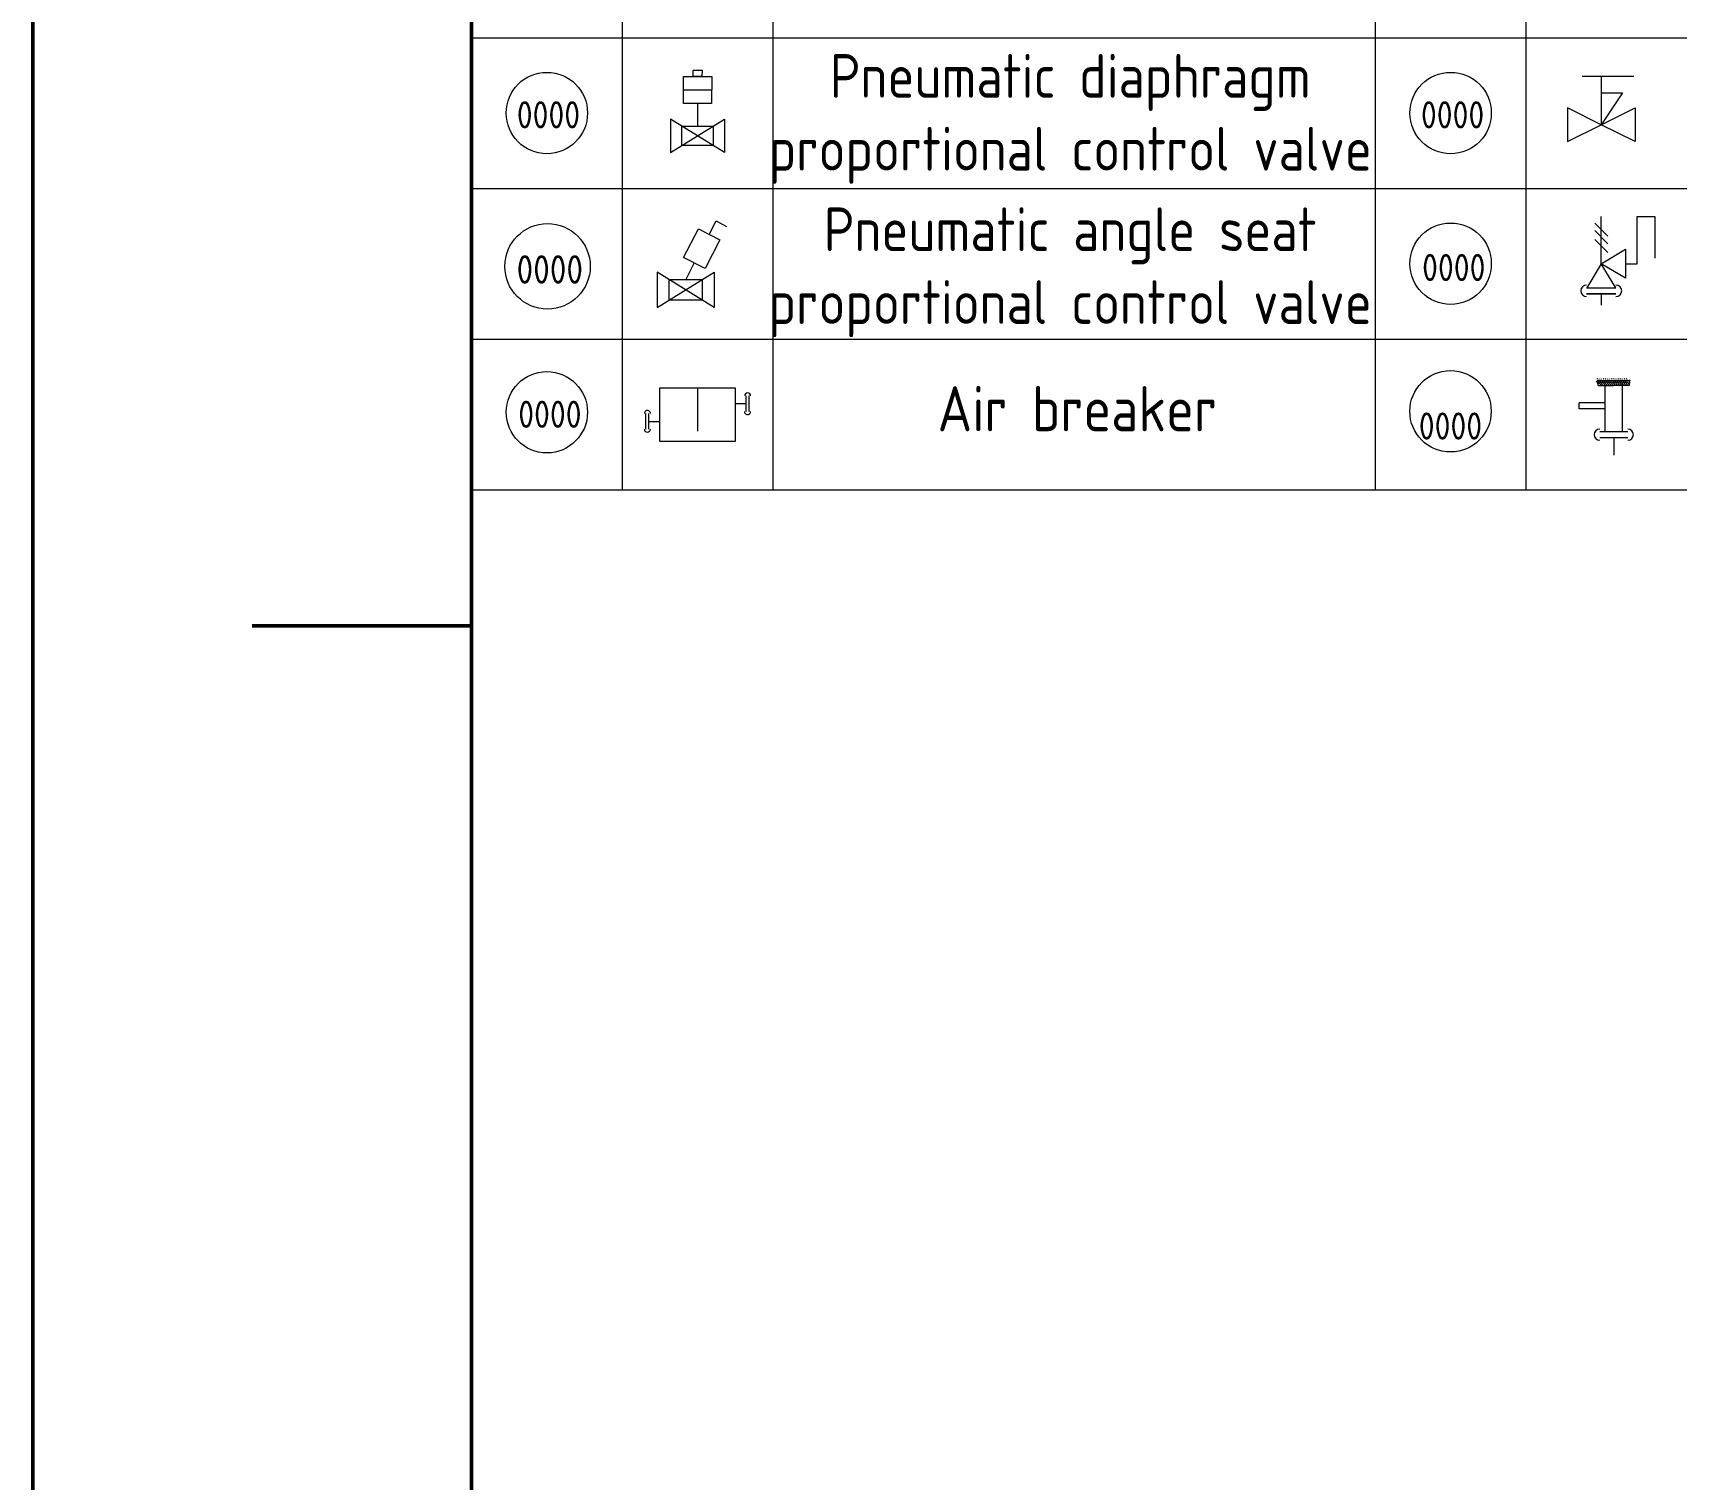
# Model space of a CAD drawing. Header units: millimetres. Extents: x -68339142 to 208, y -167 to 82456658.
# Drawn here: x -68339142 to -68338325, y 82451115 to 82451834 of the extents above; entities that cross this region are included whole.
import ezdxf

# ---------------------------------------------------------------- set-up
doc = ezdxf.new("R2010")
doc.units = ezdxf.units.MM
doc.header["$MEASUREMENT"] = 0
for name, color, linetype, lineweight in [('Border (ISO)', 7, 'Continuous', 50), ('图层15动态设备', 7, 'Continuous', 9), ('图层16静态设备Static', 7, 'Continuous', 5), ('图框', 7, 'Continuous', 9)]:
    doc.layers.add(name, color=color, linetype=linetype, lineweight=lineweight)
doc.styles.get("Standard").update_dxf_attribs({"font": 'gbenor.shx', "bigfont": 'gbcbig.shx'})

# ---------------------------------------------------------------- blocks, each defined once
blk = doc.blocks.new('Borders A3')
at = {"layer": 'Border (ISO)'}
for p, q in [((0, 0), (0, 297)), ((9.999999999999993, 286.9999999999999), (10, 10)), ((9.999999999999696, 247.5), (4.999999999999697, 247.5))]:
    blk.add_line(p, q, dxfattribs=at)
blk = doc.blocks.new('*U207')
at = {"color": 7}
for p, q in [((4.694488311256473, 15.15555194053371), (-4.66688804140504, 15.18443675085924)), ((4.694488311256473, 15.15555194053371), (-4.66688804140504, 15.18443675085924)), ((-9, 5.548850034525149), (-9, -5.548850034525138)), ((-9, -5.548850034525138), (9, 5.548850034525149)), ((9, -5.548850034525138), (-9, 5.548850034525149)), ((-9, 5.548850034525149), (-9, -5.548850034525138)), ((-9, -5.548850034525138), (9, 5.548850034525149)), ((9, -5.548850034525138), (-9, 5.548850034525149)), ((9, 5.548850034525149), (9, -5.548850034525138)), ((9, 5.548850034525149), (9, -5.548850034525138))]:
    blk.add_line(p, q, dxfattribs=at)
for points in [[(4.680688176314277, 10.68301930169699), (-4.680688176340645, 10.7119041120291), (-4.653087906449658, 19.65696938968279), (4.708288446205261, 19.62808457936057)], [(4.680688176314277, 10.68301930169699), (-4.680688176340645, 10.7119041120291), (-4.653087906449658, 19.65696938968279), (4.708288446205261, 19.62808457936057)], [(-1.42795853900294, 21.79591747558939), (1.496419940416345, 21.78689421719269), (1.489789509587448, 19.63801535533158), (-1.434588969818656, 19.64703861372003)], [(-1.42795853900294, 21.79591747558939), (1.496419940416345, 21.78689421719269), (1.489789509587448, 19.63801535533158), (-1.434588969818656, 19.64703861372003)], [(-5.246816603036575, 3.234866498771858), (5.246816603003612, 3.234866498771858), (5.246816603003612, -3.234866498742186), (-5.246816603036575, -3.234866498742186)], [(-5.246816603036575, 3.234866498771858), (5.246816603003612, 3.234866498771858), (5.246816603003612, -3.234866498742186), (-5.246816603036575, -3.234866498742186)]]:
    blk.add_lwpolyline(points, close=True, dxfattribs=at)
blk.add_lwpolyline([(-1.64828e-11, 10.69746170686222), (-1.64828e-11, 3.234866498771858)], dxfattribs=at)
at = {"color": 1, "linetype": 'ByBlock', "lineweight": 9}
blk.add_circle((-49.99999999997089, 7.548083396365428), 13.5, dxfattribs=at)
for tag, p, height, flags in [('YQJ_CODE', (-58.65113432231664, 9.609147849583223), 9, 2), ('YQJ_ITEMID', (12.30389252496513, -9.268028050291264), 5, 1), ('YQJ_CLASS_NAME', (12.34145168959367, -15.0460218663336), 5, 1), ('品牌', (13.51525420045436, -20.57112130539599), 5, 1), ('供电电源', (13.40854493904772, -26.41575940861708), 5, 1), ('控制方式', (13.72867290480644, -33.13547494261206), 5, 1), ('输出信号类型1', (14.1519754470537, -39.40720924178709), 5, 1), ('输出信号类型2', (13.98124049918988, -46.42557879951505), 5, 1)]:
    blk.add_attdef(tag, p, '', height=height, dxfattribs=dict(at, flags=flags))
blk.add_attdef('YQJ_NO', (-59.97803017450423, 2.464293296626783), '', height=9, dxfattribs=at)
at = {"color": 7, "linetype": 'ByBlock', "lineweight": 9}
blk.add_attdef('尺寸', (-3.907829182483693, -15.65960171951755), '', height=6.3, dxfattribs=at)
blk = doc.blocks.new('*U128')
at = {"color": 7, "lineweight": 9}
for p, q in [((7.40170550355278, 17.55742497994441), (9.587509157436124, 21.78703133836888)), ((9.587509157436124, 21.78703133836888), (12.87701879127589, 20.08705702212745)), ((2.727627633672351, 8.512921168694623), (-5.566e-12, 3.234866498771858))]:
    blk.add_line(p, q, dxfattribs=at)
at = {"color": 7}
for p, q in [((-8.999999999999995, 5.548850034525157), (-9.000000000000005, -5.54885003452513)), ((-9.000000000000005, -5.54885003452513), (9.000000000000005, 5.548850034525141)), ((8.999999999999995, -5.548850034525146), (-8.999999999999995, 5.548850034525157)), ((-8.999999999999995, 5.548850034525157), (-9.000000000000005, -5.54885003452513)), ((-9.000000000000005, -5.54885003452513), (9.000000000000005, 5.548850034525141)), ((8.999999999999995, -5.548850034525146), (-8.999999999999995, 5.548850034525157)), ((9.000000000000005, 5.548850034525141), (8.999999999999995, -5.548850034525146)), ((9.000000000000005, 5.548850034525141), (8.999999999999995, -5.548850034525146))]:
    blk.add_line(p, q, dxfattribs=at)
at = {"color": 7, "lineweight": 9}
blk.add_lwpolyline([(4.002485885461188, 19.31409593982579), (10.80092512164437, 15.8007540200644), (6.126847251763942, 6.756250208814608), (-0.6715919843974125, 10.269592128576)], close=True, dxfattribs=at)
at = {"color": 7}
blk.add_lwpolyline([(-5.246816603036573, 3.234866498771862), (5.246816603003615, 3.234866498771853), (5.24681660300361, -3.23486649874219), (-5.246816603036578, -3.234866498742181)], close=True, dxfattribs=at)
blk.add_lwpolyline([(-5.246816603036573, 3.234866498771862), (5.246816603003615, 3.234866498771853), (5.24681660300361, -3.23486649874219), (-5.246816603036578, -3.234866498742181)], close=True, dxfattribs=at)
at = {"color": 1, "linetype": 'ByBlock', "lineweight": 9}
blk.add_circle((-43.67548534504085, 7.440558632932702), 13.5, dxfattribs=at)
for tag, p, height, flags in [('YQJ_CODE', (-52.81378189490415, 10.66806851775623), 9, 2), ('YQJ_ITEMID', (12.30389252496513, -9.268028050291264), 5, 1), ('YQJ_CLASS_NAME', (12.34145168959367, -15.0460218663336), 5, 1), ('品牌', (13.51525420045436, -20.57112130539599), 5, 1), ('供电电源', (13.40854493904772, -26.41575940861708), 5, 1), ('控制方式', (13.72867290480644, -33.13547494261206), 5, 1), ('输出信号类型1', (14.1519754470537, -39.40720924178709), 5, 1), ('输出信号类型2', (13.98124049918988, -46.42557879951505), 5, 1)]:
    blk.add_attdef(tag, p, '', height=height, dxfattribs=dict(at, flags=flags))
for tag, p, height in [('YQJ_NO', (-53.46024378216218, 1.961098149427043), 9), ('尺寸', (-3.907829182483693, -19.60094561468768), 6.3)]:
    blk.add_attdef(tag, p, '', height=height, dxfattribs=at)
blk = doc.blocks.new('*U133')
at = {"color": 7, "linetype": 'ByBlock', "lineweight": 9}
for p, q in [((-17.1489397992671, 5.271713350495975), (-17.1489397992671, -9.090002863483551)), ((-1.035803063916681, 8.185e-13), (-4.663311855797659, 8.185e-13)), ((-1.035803063916681, -2.589507659741776), (-1.035803063916681, 2.589507659741776)), ((0, -2.589507659741776), (0, 2.589507659741776)), ((-34.29787959848181, -8.42177211425924), (-34.29787959848181, -3.242756794772413)), ((-33.26207653464371, -8.42177211425924), (-33.26207653456513, -3.242756794772413)), ((-33.26207653456513, -5.832264454510096), (-29.63456774269726, -5.832264454547749))]:
    blk.add_line(p, q, dxfattribs=at)
blk.add_lwpolyline([(-29.63456774269726, 5.271713350495975), (-4.663311855797659, 5.271713350495975), (-4.663311855797659, -12.57360872555828), (-29.63456774269726, -12.57360872555828)], close=True, dxfattribs=at)
at = {"color": 1, "linetype": 'ByBlock', "lineweight": 9}
blk.add_circle((-67.14893979930494, -2.805960182306716), 13.5, dxfattribs=at)
at = {"color": 7, "linetype": 'ByBlock', "lineweight": 9}
for centre, start, end in [((-0.5179015319779872, 2.589507659741776), 1.042204e-10, 180.0000000001042), ((-33.77997806653002, -3.242756794772413), 359.9999999998957, 179.9999999998958), ((-0.5179015319779872, -2.589507659741776), 180.0000000001042, 1.042204e-10), ((-33.77997806653002, -8.42177211425924), 179.9999999998958, 359.9999999998957)]:
    blk.add_arc(centre, 1.014156485066233, start, end, dxfattribs=at)
at = {"color": 1, "linetype": 'ByBlock', "lineweight": 9}
for tag, p, height, flags in [('YQJ_CODE', (-75.7955458692697, -0.3544099778656342), 9, 2), ('YQJ_ITEMID', (12.30389252496513, -9.268028050291264), 5, 1), ('YQJ_CLASS_NAME', (12.34145168959367, -15.0460218663336), 5, 1), ('品牌', (13.51525420045436, -20.57112130539599), 5, 1), ('供电电源', (13.40854493904772, -26.41575940861708), 5, 1), ('控制方式', (13.72867290480644, -33.13547494261206), 5, 1), ('输出信号类型1', (14.1519754470537, -39.40720924178709), 5, 1), ('输出信号类型2', (13.98124049918988, -46.42557879951505), 5, 1)]:
    blk.add_attdef(tag, p, '', height=height, dxfattribs=dict(at, flags=flags))
for tag, p, height in [('YQJ_NO', (-76.64751408398952, -7.988290080957768), 9), ('尺寸', (-3.907829182483693, -19.60094561468768), 6.3)]:
    blk.add_attdef(tag, p, '', height=height, dxfattribs=at)
blk = doc.blocks.new('*U118')
at = {"color": 0, "linetype": 'ByBlock', "lineweight": 9}
for p, q in [((-6.328125000021838, 16.07257661621315), (10.74982137315964, 16.07257661621043)), ((-9.5e-15, 16.07257661621215), (0, 0)), ((7.059188187726243, 10.55453286670309), (0, 0)), ((-6.2e-15, 10.55453286670308), (7.059188187726243, 10.55453286670309))]:
    blk.add_line(p, q, dxfattribs=at)
at = {"color": 0}
for p, q in [((0, 0), (-11.25, 5.624999999999993)), ((-11.25, 5.624999999999993), (-11.25, -5.625000000000007)), ((0, 0), (11.25, 5.625000000000007)), ((11.25, 5.625000000000007), (11.25, -5.624999999999993)), ((-11.25, -5.625000000000007), (0, 0)), ((11.25, -5.624999999999993), (0, 0))]:
    blk.add_line(p, q, dxfattribs=at)
at = {"color": 1, "linetype": 'ByBlock', "lineweight": 9}
blk.add_circle((-50.00000000001455, 3.871747926815033), 13.5, dxfattribs=at)
for tag, p, height, flags in [('YQJ_CODE', (-56.42951057453757, 7.099400790150231), 9, 2), ('YQJ_ITEMID', (12.30389252496513, -9.268028050291264), 5, 1), ('YQJ_CLASS_NAME', (12.34145168959367, -15.0460218663336), 5, 1), ('品牌', (13.51525420045436, -20.57112130539599), 5, 1), ('供电电源', (13.40854493904772, -26.41575940861708), 5, 1), ('控制方式', (13.72867290480644, -33.13547494261206), 5, 1), ('输出信号类型1', (14.1519754470537, -39.40720924178709), 5, 1), ('输出信号类型2', (13.98124049918988, -46.42557879951505), 5, 1)]:
    blk.add_attdef(tag, p, '', height=height, dxfattribs=dict(at, flags=flags))
for tag, p, height in [('YQJ_NO', (-59.86384843309061, -1.221224434050191), 9), ('尺寸', (-3.907829182483693, -19.60094561468768), 6.3)]:
    blk.add_attdef(tag, p, '', height=height, dxfattribs=at)
blk = doc.blocks.new('*U116')
at = {"color": 7, "linetype": 'ByBlock', "lineweight": 9}
for p, q in [((-5.81542802138e-05, 13.73833909244838), (-5.81542802184e-05, 29.41834835706173)), ((11.94486550708289, 13.73860738713216), (11.94486550701371, 29.39325326350449)), ((11.94486550701371, 29.39325326350449), (17.82750874289477, 29.39325326350449)), ((17.82750874289477, 29.39325326350449), (17.82750874289477, 15.58862842789882)), ((-2.170861789757832, 27.23478860916856), (2.197602653368219, 22.86632416598)), ((-2.170861789757831, 24.71527922044266), (2.197602653368219, 20.34681477725741)), ((-2.17086178975783, 21.77584938620738), (2.19760265336822, 17.40738494301882)), ((1.16518636787e-05, 13.73833909261465), (8.01444678236994, 18.54722461279941)), ((8.01444678236994, 18.54722461279941), (8.014489597734611, 8.929961089685255)), ((-5.81542802138e-05, 13.73833909244838), (-4.808689915962984, 5.723875283959201)), ((4.808689916021515, 5.723875283959204), (-5.81542802138e-05, 13.73833909244838)), ((8.014489597734611, 8.929961089685255), (1.16518636787e-05, 13.73833909261465)), ((8.01446818999375, 13.73860738713216), (11.94486550708289, 13.73860738713216)), ((-4.877157217119064, 5.723875283959201), (4.877157217182915, 5.723875283959204)), ((-4.808689915962984, 5.723875283959201), (4.808689916021515, 5.723875283959204)), ((4.877157217182916, 3.773012397083709), (-4.877157217119063, 3.773012397083706)), ((-4.877157217119063, 3.773012397083706), (4.877157217182916, 3.773012397083709)), ((3e-15, 3.773012397083708), (4.1e-15, 0))]:
    blk.add_line(p, q, dxfattribs=at)
at = {"color": 1, "linetype": 'ByBlock', "lineweight": 9}
blk.add_circle((-50.0000974223567, 13.73827364503336), 13.5, dxfattribs=at)
at = {"color": 7, "linetype": 'ByBlock', "lineweight": 9}
for centre, start, end in [((-4.877157217119064, 4.74844384052029), 90.00000000000001, 270), ((4.877157217182915, 4.748443840520293), 270, 90.00000000000001)]:
    blk.add_arc(centre, 1.910093064176988, start, end, dxfattribs=at)
at = {"color": 1, "linetype": 'ByBlock', "lineweight": 9}
for tag, p, height, flags in [('YQJ_CODE', (-58.71242416082684, 16.31212417457061), 9, 2), ('YQJ_ITEMID', (12.30389252496513, -9.268028050291264), 5, 1), ('YQJ_CLASS_NAME', (12.34145168959367, -15.0460218663336), 5, 1), ('品牌', (13.51525420045436, -20.57112130539599), 5, 1), ('供电电源', (13.40854493904772, -26.41575940861708), 5, 1), ('控制方式', (13.72867290480644, -33.13547494261206), 5, 1), ('输出信号类型1', (14.1519754470537, -39.40720924178709), 5, 1), ('输出信号类型2', (13.98124049918988, -46.42557879951505), 5, 1)]:
    blk.add_attdef(tag, p, '', height=height, dxfattribs=dict(at, flags=flags))
for tag, p, height in [('YQJ_NO', (-59.47097718064282, 7.966847220487762), 9), ('尺寸', (-3.907840834348494, -16.99636067337529), 6.3)]:
    blk.add_attdef(tag, p, '', height=height, dxfattribs=at)
blk = doc.blocks.new('卡式取样阀')
h = blk.add_hatch()
h.set_pattern_fill('AR-HBONE', color=256, scale=0.001, angle=-90.00000000000001, style=0)
h.set_pattern_definition([(44.99999822756518, (-2002.730270142505, -53944.71704759166), (0.1436840979371064, -4.4448421e-09), [0.3048, -0.1016]), (314.9999982275652, (-2002.658428140283, -53944.64520559388), (0.1436840979371064, -4.4448421e-09), [0.3048, -0.1016])])
edge = h.paths.add_edge_path()
edge.add_line((-1.203048812622001, 4.774090627102851), (-1.203048802426565, 5.103690032552549))
edge.add_line((0.971258569854399, 5.103689965289959), (-1.203048802424746, 5.103690032552549))
edge.add_line((0.9712585596589633, 4.774090559840261), (0.971258569854399, 5.103689965289959))
edge.add_line((0.9712585596589633, 4.774090559840261), (-0.1158951264806092, 4.774090593471556))
edge.add_line((-1.203048812622001, 4.774090627102851), (-0.1158951264806092, 4.774090593471556))
for p, q in [((0.971258569854399, 5.103689965289959), (-1.203048802424746, 5.103690032552549)), ((-1.203048812622001, 4.774090627102851), (-1.203048802426565, 5.103690032552549)), ((-1.203048812622001, 4.774090627102851), (-0.1158951264806092, 4.774090593471556)), ((-0.7158952248646528, 1.593752411734386), (-0.715895126480973, 4.774090612032523)), ((0.9712585596589633, 4.774090559840261), (-0.1158951264806092, 4.774090593471556)), ((0.4841047751360747, 1.59375237461245), (0.4841048735179356, 4.774090574910588)), ((0.9712585596589633, 4.774090559840261), (0.971258569854399, 5.103689965289959)), ((-0.7158951631572563, 3.588519231025202), (-2.508722356807993, 3.588519286486189)), ((-2.508722369322641, 3.183921567344441), (-2.508722356807993, 3.588519286486189)), ((-0.7158951756719034, 3.183921511883455), (-2.508722369322641, 3.183921567344441)), ((-1.084075031172688, 1.206981336936224), (0.8519391566915147, 1.206117775062012)), ((0.8521118680455402, 1.593320612240859), (-1.083902317775937, 1.594184174107795)), ((-0.1160679372405866, 1.206549555998208), (-0.1160679745662492, 0))]:
    blk.add_line(p, q)
for centre, start, end in [((-1.083988673963177, 1.400582755524738), 89.97444313799188, 269.9744431379919), ((0.8520255118564819, 1.399719193650526), 269.9744431379919, 89.97444313799188)]:
    blk.add_arc(centre, 0.3791109730197481, start, end)
blk = doc.blocks.new('*U287')
at = {"color": 1, "linetype": 'ByBlock', "lineweight": 9}
blk.add_circle((-45.14408639261907, 12.09274902763404), 11.25, dxfattribs=at)
at = {"color": 0, "lineweight": 9, "xscale": 4.021417021761227, "yscale": 4.021417021761227, "zscale": 4.021417021761227}
blk.add_blockref('卡式取样阀', (0.4667577286020652, 0), dxfattribs=at)
at = {"color": 1, "linetype": 'ByBlock', "lineweight": 9}
for tag, p, height, flags in [('YQJ_CODE', (-49.8860266594954, 14.29739558527096), 7.5, 2), ('YQJ_ITEMID', (12.30389252496513, -9.268028050291264), 5, 1), ('YQJ_CLASS_NAME', (12.34145168959367, -15.0460218663336), 5, 1), ('品牌', (13.51525420045436, -20.57112130539599), 5, 1), ('供电电源', (13.40854493904772, -26.41575940861708), 5, 1), ('控制方式', (13.72867290480644, -33.13547494261206), 5, 1), ('输出信号类型1', (14.1519754470537, -39.40720924178709), 5, 1), ('输出信号类型2', (13.98124049918988, -46.42557879951505), 5, 1)]:
    blk.add_attdef(tag, p, '', height=height, dxfattribs=dict(at, flags=flags))
for tag, p, height in [('尺寸', (4.896973693722247, 9.405525599704468), 6.3), ('YQJ_NO', (-53.90930352157902, 4.266491356637703), 7.5)]:
    blk.add_attdef(tag, p, '', height=height, dxfattribs=at)

msp = doc.modelspace()

# ---------------------------------------------------------------- linework, layer by layer
at = {"layer": '图框', "color": 6, "linetype": 'ByBlock', "lineweight": 9}
for p, q in [((-68338924.05719475, 82451606.74972835), (-68338924.05719475, 82452401.17503326)), ((-68338849.11141565, 82452401.17503326), (-68338849.11141565, 82451606.74972835)), ((-68338774.16563657, 82452401.17503326), (-68338774.16563657, 82451606.74972835)), ((-68338474.38252026, 82451606.74972835), (-68338474.38252026, 82452401.17498659)), ((-68338399.43674117, 82452401.17503326), (-68338399.43674117, 82451606.74972835)), ((-68338924.05719475, 82451831.58706562), (-68338474.38252026, 82451831.58706562)), ((-68338474.38252026, 82451831.58706562), (-68338024.7078458, 82451831.58706562)), ((-68338924.05719475, 82451756.64128652), (-68338474.38252026, 82451756.64128652)), ((-68338474.38252026, 82451756.64128652), (-68338024.7078458, 82451756.64128652)), ((-68338924.05719475, 82451681.69550745), (-68338474.38252026, 82451681.69550745)), ((-68338474.38252026, 82451681.69550745), (-68338024.7078458, 82451681.69550745)), ((-68338924.05719475, 82451606.74972835), (-68338474.38252026, 82451606.74972835)), ((-68338474.38252026, 82451606.74972835), (-68338024.7078458, 82451606.74972835))]:
    msp.add_line(p, q, dxfattribs=at)

# ---------------------------------------------------------------- block references
at = {"xscale": 21.8262244274396, "yscale": 21.8262244274396, "zscale": 21.8262244274396}
msp.add_blockref('Borders A3', (-68339142.31943902, 82446137.04862258), dxfattribs=at)
at = {"layer": '图层15动态设备', "color": 7, "linetype": 'ByBlock', "lineweight": 9}
ref = msp.add_blockref('*U207', (-68338811.63852614, 82451782.80023625), dxfattribs=dict(at, xscale=1.498915581623994, yscale=1.498915581623994, zscale=1.498915581623994))
ref.add_attrib('YQJ_NO', '0000', (-68338901.54053013, 82451786.49400388), dxfattribs={"layer": '0', "color": 1, "linetype": 'ByBlock', "lineweight": 9, "height": 13.49024023461594})
ref = msp.add_blockref('*U118', (-68338361.96385156, 82451788.31075275), dxfattribs=dict(at, xscale=1.498915581623994, yscale=1.498915581623994, zscale=1.498915581623994))
ref.add_attrib('YQJ_NO', '0000', (-68338451.69470675, 82451786.48024042), dxfattribs={"layer": '0', "color": 1, "linetype": 'ByBlock', "lineweight": 9, "height": 13.49024023461594})
ref = msp.add_blockref('*U128', (-68338817.5178483, 82451706.13506138), dxfattribs=dict(at, xscale=1.573861360705193, yscale=1.573861360705193, zscale=1.573861360705193))
ref.add_attrib('YQJ_NO', '0000', (-68338901.65686032, 82451709.22155799), dxfattribs={"layer": '0', "color": 1, "linetype": 'ByBlock', "lineweight": 9, "height": 14.16475224634674})
ref = msp.add_blockref('*U116', (-68338361.96370558, 82451698.57588454), dxfattribs=dict(at, xscale=1.498915581623994, yscale=1.498915581623994, zscale=1.498915581623994))
ref.add_attrib('YQJ_NO', '0000', (-68338451.10567993, 82451710.51751597), dxfattribs={"layer": '0', "color": 1, "linetype": 'ByBlock', "lineweight": 9, "height": 13.49024023461594})
ref = msp.add_blockref('*U133', (-68338785.93371303, 82451649.47691149), dxfattribs=dict(at, xscale=1.498915581623994, yscale=1.498915581623994, zscale=1.498915581623994))
ref.add_attrib('YQJ_NO', '0000', (-68338900.82186618, 82451637.50313902), dxfattribs={"layer": '0', "color": 1, "linetype": 'ByBlock', "lineweight": 9, "height": 13.49024023461594})
at = {"layer": '图层16静态设备Static', "color": 0}
ref = msp.add_blockref('*U287', (-68338355.72318514, 82451623.97806542), dxfattribs=dict(at, xscale=1.8, yscale=1.8, zscale=1.8))
ref.add_attrib('YQJ_NO', '0000', (-68338452.75993147, 82451631.65774986), dxfattribs={"layer": '0', "color": 1, "linetype": 'ByBlock', "lineweight": 9, "height": 13.5})

# ---------------------------------------------------------------- texts
at = {"color": 7, "linetype": 'ByBlock', "lineweight": 9, "attachment_point": 2}
for s, insert, char_height, width in [('\\pxse0.88889;Pneumatic diaphragm \\Pproportional control valve', (-68338626.15186284, 82451823.44063279), 21.73427593354791, 303.4045434874716), ('\\pxse0.88889;Pneumatic angle seat\\Pproportional control valve', (-68338626.20603731, 82451747.1418387), 21.73427593354791, 401.9165011373902), ('Air breaker', (-68338622.67136079, 82451658.26649286), 22.48373372435991, 241.858987023593)]:
    msp.add_mtext(s, dxfattribs=dict(at, insert=insert, char_height=char_height, width=width))

doc.saveas('drawing.dxf')
